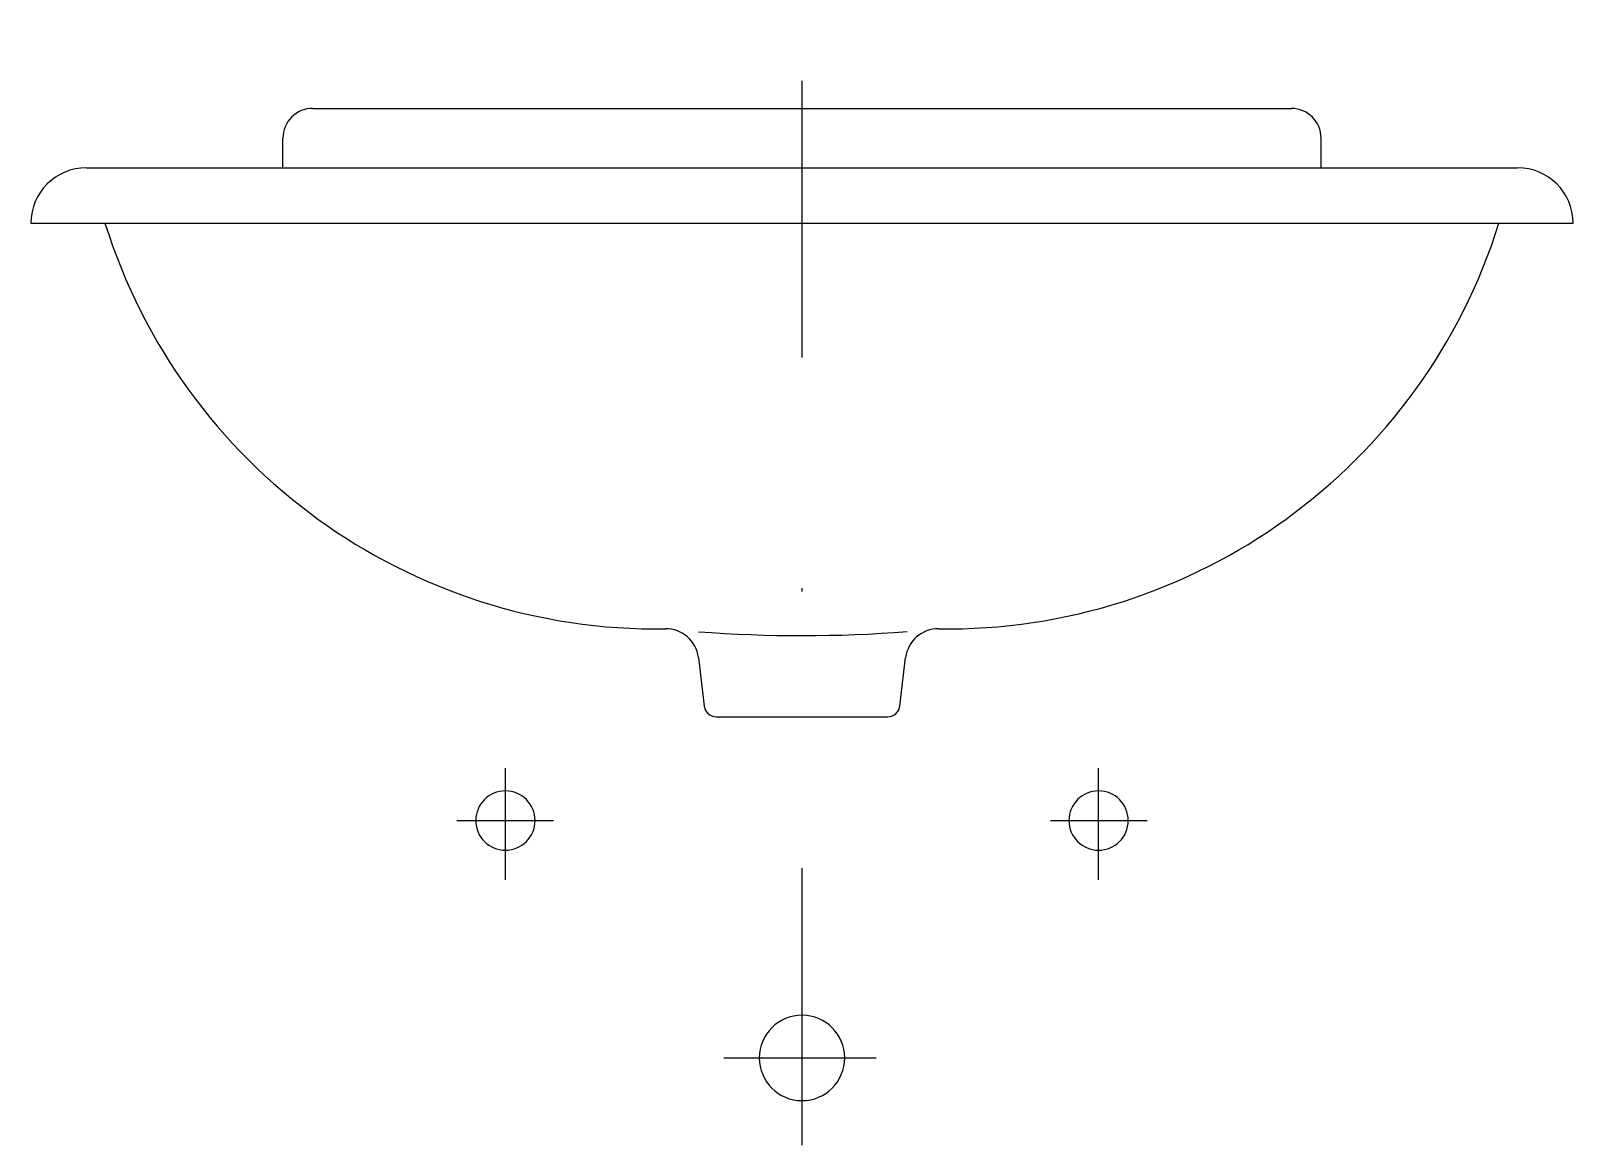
# Model space of a CAD drawing. Extents: x -701.471 to -700.914, y 625.265 to 625.667.
import ezdxf

# ---------------------------------------------------------------- set-up
doc = ezdxf.new("R2010")
doc.units = 0
doc.header["$LTSCALE"] = 0.300073
doc.header["$MEASUREMENT"] = 0
doc.linetypes.add('AXES', pattern=[0.54, 0.3, -0.08, 0.08, -0.08])
doc.linetypes.add('CONTINU', pattern=[0])
doc.layers.get('0').update_dxf_attribs({"linetype": 'CONTINUOUS'})
doc.layers.add('DECA_EIXOS', color=5, linetype='AXES')

msp = doc.modelspace()

# ---------------------------------------------------------------- linework, layer by layer
at = {"linetype": 'CONTINU'}
for points in [[(-701.36943, 625.63926, 0.414215), (-701.38015, 625.62854)], [(-701.00506, 625.62854, 0.414213), (-701.01577, 625.63926)], [(-701.45115, 625.61783, 0.412841), (-701.47124, 625.59783)], [(-700.91396, 625.59783, 0.412841), (-700.93406, 625.61783)], [(-701.44445, 625.59783, 0.332), (-701.24193, 625.45129)], [(-701.14327, 625.45129, 0.332), (-700.94076, 625.59783)], [(-701.23005, 625.4409, 0.38506), (-701.24193, 625.45129)], [(-701.14327, 625.45129, 0.383258), (-701.15515, 625.44094)], [(-701.22997, 625.45025, 0.037542), (-701.15464, 625.4503)], [(-701.2279, 625.42336, 0.380816), (-701.22364, 625.41956)], [(-701.16157, 625.41956, 0.378864), (-701.15731, 625.42333)], [(-701.29977, 625.39277, 1), (-701.29977, 625.37134)], [(-701.29977, 625.37134, 1), (-701.29977, 625.39277)], [(-701.08543, 625.39277, 1), (-701.08543, 625.37134)], [(-701.08543, 625.37134, 1), (-701.08543, 625.39277)], [(-701.1926, 625.31174, 1), (-701.1926, 625.2809)], [(-701.1926, 625.2809, 1), (-701.1926, 625.31174)]]:
    msp.add_lwpolyline(points, format="xyb", dxfattribs=at)
for points in [[(-701.36943, 625.63926), (-701.01577, 625.63926)], [(-701.38015, 625.61783), (-701.38015, 625.62854)], [(-701.00506, 625.61783), (-701.00506, 625.62854)], [(-701.45115, 625.61783), (-700.93406, 625.61783)], [(-701.47124, 625.59783), (-700.91396, 625.59783)], [(-701.23005, 625.4409), (-701.2279, 625.42336)], [(-701.15731, 625.42333), (-701.15515, 625.44094)], [(-701.22364, 625.41956), (-701.16157, 625.41956)]]:
    msp.add_lwpolyline(points, dxfattribs=at)
at = {"layer": 'DECA_EIXOS'}
for points in [[(-701.1926, 625.54925), (-701.1926, 625.66727)], [(-701.1926, 625.26482), (-701.1926, 625.46604)], [(-701.29977, 625.36062), (-701.29977, 625.401)], [(-701.08543, 625.36062), (-701.08543, 625.401)], [(-701.31728, 625.38205), (-701.28236, 625.38205)], [(-701.10285, 625.38205), (-701.06792, 625.38205)], [(-701.22083, 625.29632), (-701.16581, 625.29632)]]:
    msp.add_lwpolyline(points, dxfattribs=at)

doc.saveas('drawing.dxf')
